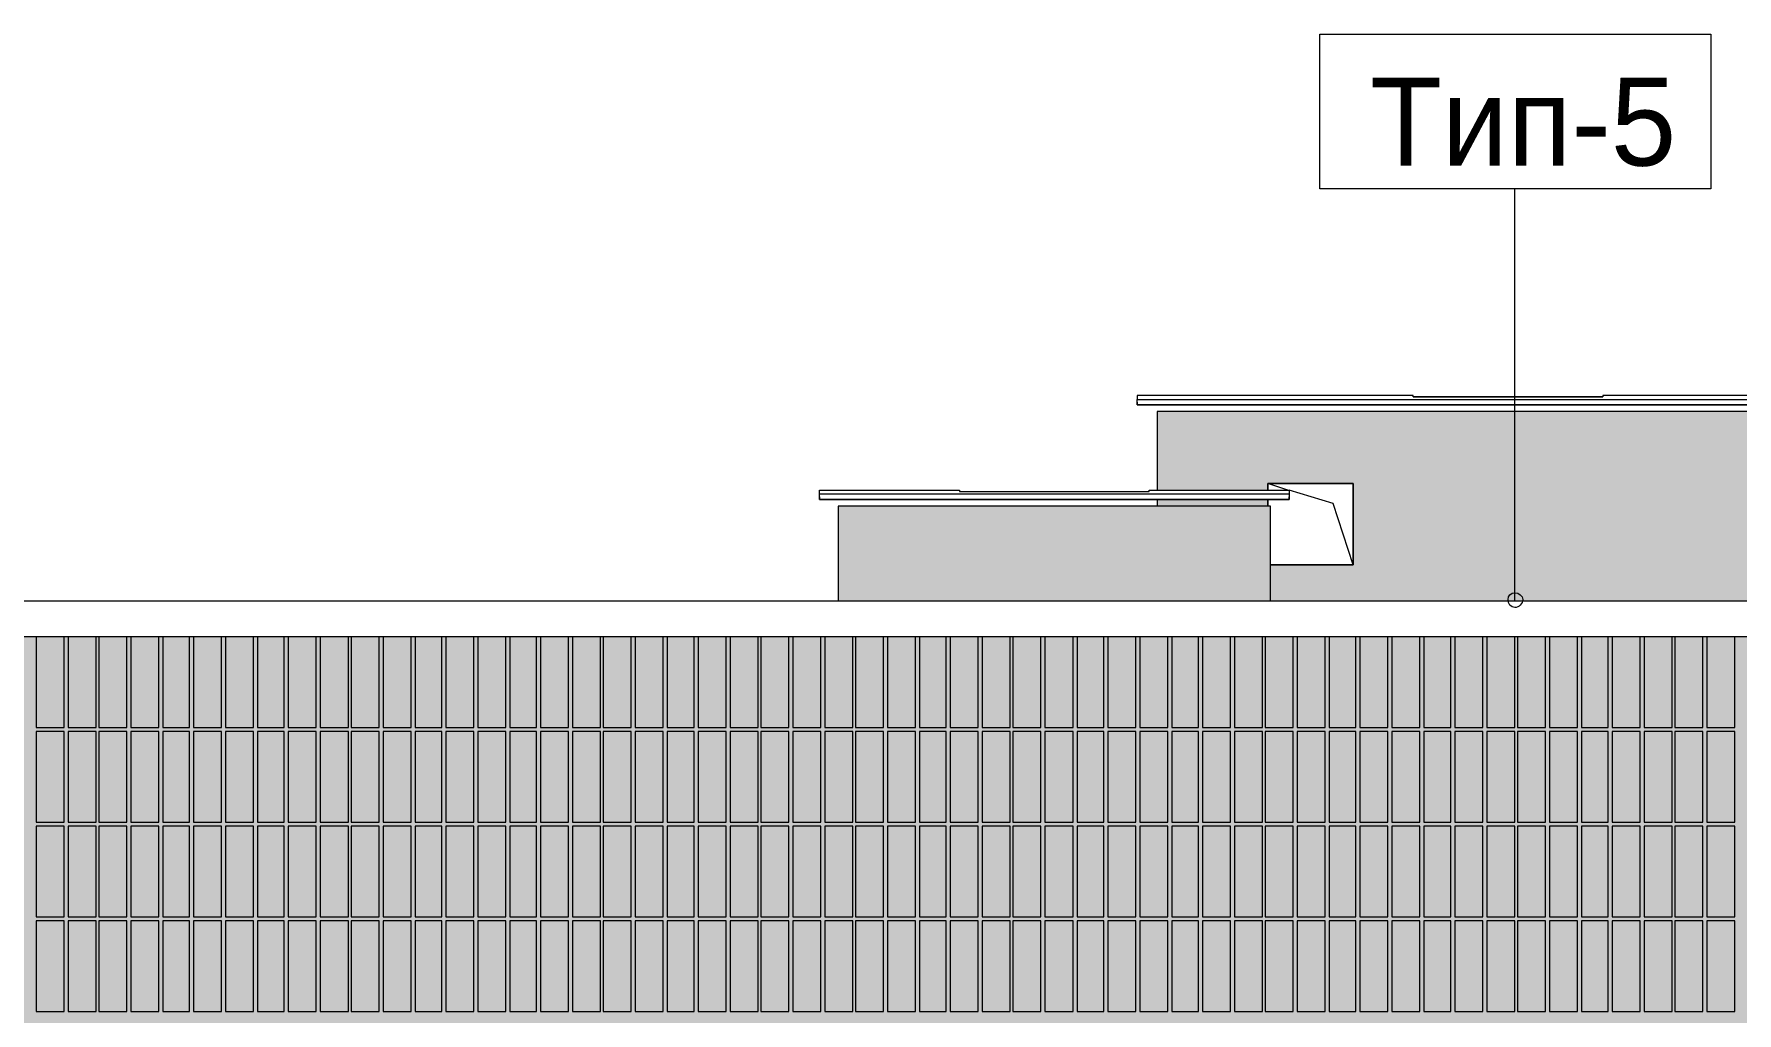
# Model space of a CAD drawing. Header units: millimetres. Extents: x -28928 to 100580, y -22867 to 36490.
# Drawn here: x 46924 to 52322, y 7835 to 10941 of the extents above; entities that cross this region are included whole.
import ezdxf

# ---------------------------------------------------------------- set-up
doc = ezdxf.new("R2010")
doc.units = ezdxf.units.MM
doc.layers.add('PDF _Геометрия', color=7, linetype='Continuous', true_color=0x8f8e8d)
doc.layers.add('PDF _Сплошная заливка', color=7, linetype='Continuous', true_color=0xffffff)
doc.layers.add('PDF _Текст', color=7, linetype='Continuous')

msp = doc.modelspace()

# ---------------------------------------------------------------- hatches: boundary and pattern name
at = {"layer": 'PDF _Сплошная заливка', "true_color": 0x383e42, "transparency": 33554559}
h = msp.add_hatch(color=250, dxfattribs=at)
h.paths.add_polyline_path([(50843.4, 9256.8), (50843.4, 9142.6), (53669.5, 9142.6), (53669.5, 9743.4), (50483.7, 9743.4), (50483.7, 9493.7), (50834.9, 9493.7), (50834.9, 9514.9), (51105.7, 9514.9), (51105.7, 9256.8)])
h.paths.add_polyline_path([(50834.9, 9464.1), (50483.7, 9464.1), (50483.7, 9443), (50834.9, 9443)])
at = {"layer": 'PDF _Сплошная заливка', "true_color": 0xffb53f, "transparency": 33554559}
h = msp.add_hatch(color=40, dxfattribs=at)
h.paths.add_polyline_path([(54591.8, 8685.7), (54591.8, 8224.5), (54845.7, 8224.5), (54845.7, 8685.7)])
h.paths.add_polyline_path([(54460.7, 3189.9), (54460.7, 2728.7), (54566.4, 2728.7), (54566.4, 3189.9)])
h.paths.add_polyline_path([(54875.3, 3689.1), (54875.3, 3228), (55243.4, 3228), (55243.4, 3689.1)])
h.paths.add_polyline_path([(54875.3, 3189.9), (54875.3, 2728.7), (55243.4, 2728.7), (55243.4, 3189.9)])
h.paths.add_polyline_path([(54460.7, 3689.1), (54460.7, 3228), (54566.4, 3228), (54566.4, 3689.1)])
h.paths.add_polyline_path([(43706.1, 2161.8), (43706.1, 2144.9), (44006.4, 2144.9), (44006.4, 2161.8)])
h.paths.add_polyline_path([(54875.3, 4188.4), (54875.3, 3727.2), (55243.4, 3727.2), (55243.4, 4188.4)])
h.paths.add_polyline_path([(43706.1, 2094.1), (43706.1, 2081.4), (44006.4, 2081.4), (44006.4, 2094.1)])
h.paths.add_polyline_path([(54460.7, 4188.4), (54460.7, 3727.2), (54566.4, 3727.2), (54566.4, 4188.4)])
h.paths.add_polyline_path([(43706.1, 2034.9), (43706.1, 2022.2), (44006.4, 2022.2), (44006.4, 2034.9)])
h.paths.add_polyline_path([(54591.8, 4687.6), (54591.8, 4226.4), (54845.7, 4226.4), (54845.7, 4687.6)])
h.paths.add_polyline_path([(43706.1, 1971.4), (43706.1, 1963), (44006.4, 1963), (44006.4, 1971.4)])
h.paths.add_polyline_path([(54591.8, 5186.8), (54591.8, 4725.7), (54845.7, 4725.7), (54845.7, 5186.8)])
h.paths.add_polyline_path([(43706.1, 1912.2), (43706.1, 1903.7), (44006.4, 1903.7), (44006.4, 1912.2)])
h.paths.add_polyline_path([(54875.3, 5686), (54875.3, 5224.9), (55243.4, 5224.9), (55243.4, 5686)])
h.paths.add_polyline_path([(43706.1, 1853), (43706.1, 1844.5), (44006.4, 1844.5), (44006.4, 1853)])
h.paths.add_polyline_path([(54460.7, 5686), (54460.7, 5224.9), (54566.4, 5224.9), (54566.4, 5686)])
h.paths.add_polyline_path([(43706.1, 1793.7), (43706.1, 1785.3), (44006.4, 1785.3), (44006.4, 1793.7)])
h.paths.add_polyline_path([(54875.3, 6185.3), (54875.3, 5728.4), (55243.4, 5728.4), (55243.4, 6185.3)])
h.paths.add_polyline_path([(43490.3, 1793.7), (43490.3, 1785.3), (43613, 1785.3), (43613, 1793.7)])
h.paths.add_polyline_path([(54460.7, 6185.3), (54460.7, 5728.4), (54566.4, 5728.4), (54566.4, 6185.3)])
h.paths.add_polyline_path([(43490.3, 1853), (43490.3, 1844.5), (43613, 1844.5), (43613, 1853)])
h.paths.add_polyline_path([(54591.8, 6684.5), (54591.8, 6227.6), (54845.7, 6227.6), (54845.7, 6684.5)])
h.paths.add_polyline_path([(43490.3, 1912.2), (43490.3, 1903.7), (43613, 1903.7), (43613, 1912.2)])
h.paths.add_polyline_path([(54591.8, 7183.7), (54591.8, 6726.8), (54845.7, 6726.8), (54845.7, 7183.7)])
h.paths.add_polyline_path([(43490.3, 1971.4), (43490.3, 1963), (43613, 1963), (43613, 1971.4)])
h.paths.add_polyline_path([(54875.3, 7687.2), (54875.3, 7226), (55243.4, 7226), (55243.4, 7687.2)])
h.paths.add_polyline_path([(43490.3, 2034.9), (43490.3, 2022.2), (43613, 2022.2), (43613, 2034.9)])
h.paths.add_polyline_path([(54460.7, 7687.2), (54460.7, 7226), (54566.4, 7226), (54566.4, 7687.2)])
h.paths.add_polyline_path([(43490.3, 2094.1), (43490.3, 2081.4), (43613, 2081.4), (43613, 2094.1)])
h.paths.add_polyline_path([(54875.3, 8186.4), (54875.3, 7725.3), (55243.4, 7725.3), (55243.4, 8186.4)])
h.paths.add_polyline_path([(43490.3, 2161.8), (43490.3, 2144.9), (43613, 2144.9), (43613, 2161.8)])
h.paths.add_polyline_path([(54460.7, 8186.4), (54460.7, 7725.3), (54566.4, 7725.3), (54566.4, 8186.4)])
h.paths.add_polyline_path([(54591.8, 3189.9), (54591.8, 2728.7), (54845.7, 2728.7), (54845.7, 3189.9)])
h.paths.add_polyline_path([(54875.3, 8685.7), (54875.3, 8224.5), (55243.4, 8224.5), (55243.4, 8685.7)])
h.paths.add_polyline_path([(54591.8, 3689.1), (54591.8, 3228), (54845.7, 3228), (54845.7, 3689.1)])
h.paths.add_polyline_path([(54460.7, 8685.7), (54460.7, 8224.5), (54566.4, 8224.5), (54566.4, 8685.7)])
h.paths.add_polyline_path([(54591.8, 4188.4), (54591.8, 3727.2), (54845.7, 3727.2), (54845.7, 4188.4)])
h.paths.add_polyline_path([(55763.7, 8664.5), (55319.5, 8664.5), (55319.5, 7831), (55763.7, 7831)])
h.paths.add_polyline_path([(54875.3, 4687.6), (54875.3, 4226.4), (55243.4, 4226.4), (55243.4, 4687.6)])
h.paths.add_polyline_path([(54845.7, 8723.7), (54845.7, 9028.4), (54591.8, 9028.4), (54591.8, 8723.7)])
h.paths.add_polyline_path([(54460.7, 4687.6), (54460.7, 4226.4), (54566.4, 4226.4), (54566.4, 4687.6)])
h.paths.add_polyline_path([(55319.5, 8728), (55763.7, 8728), (55763.7, 9028.4), (55319.5, 9028.4)])
h.paths.add_polyline_path([(54875.3, 5186.8), (54875.3, 4725.7), (55243.4, 4725.7), (55243.4, 5186.8)])
h.paths.add_polyline_path([(55763.7, 7767.6), (55319.5, 7767.6), (55319.5, 6929.9), (55763.7, 6929.9)])
h.paths.add_polyline_path([(54460.7, 5186.8), (54460.7, 4725.7), (54566.4, 4725.7), (54566.4, 5186.8)])
h.paths.add_polyline_path([(55763.7, 5965.3), (55319.5, 5965.3), (55319.5, 5131.8), (55763.7, 5131.8)])
h.paths.add_polyline_path([(54591.8, 5686), (54591.8, 5224.9), (54845.7, 5224.9), (54845.7, 5686)])
h.paths.add_polyline_path([(44344.9, 1671), (44344.9, 1573.7), (44890.7, 1573.7), (44890.7, 2733), (46265.7, 2733), (46265.7, 2766.8), (48152.6, 2766.8), (48152.6, 2733), (49887.2, 2733), (49887.2, 1573.7), (51287.6, 1573.7), (51287.6, 2733), (53085.7, 2733), (53085.7, 1573.7), (55260.3, 1573.7), (55260.3, 2686.4), (54448, 2686.4), (54448, 9028.4), (34432.2, 9028.4), (34432.2, 1573.7), (35295.3, 1573.7), (35295.3, 2733), (37093.4, 2733), (37093.4, 1573.7), (38493.7, 1573.7), (38493.7, 2733), (40291.8, 2733), (40291.8, 1573.7), (41637.2, 1573.7), (41637.2, 1869.9), (41692.2, 1869.9), (41692.2, 1891), (41578, 1891), (41578, 1908), (41692.2, 1908), (41692.2, 2733), (43490.3, 2733), (43490.3, 2284.5), (43503, 2288.7), (43511.4, 2293), (43524.1, 2297.2), (43541.1, 2305.7), (43553.7, 2309.9), (43570.7, 2318.4), (43583.4, 2322.6), (43600.3, 2331), (43613, 2335.3), (43629.9, 2343.7), (43642.6, 2348), (43659.5, 2356.4), (43672.2, 2360.7), (43680.7, 2364.9), (43693.4, 2369.1), (43710.3, 2377.6), (43723, 2381.8), (43739.9, 2390.3), (43752.6, 2394.5), (43769.5, 2403), (43782.2, 2407.2), (43799.1, 2415.7), (43811.8, 2419.9), (43828.7, 2428.4), (43841.4, 2432.6), (43849.9, 2436.8), (43871.1, 2436.8), (43888, 2428.4), (43900.7, 2424.1), (43917.6, 2415.7), (43930.3, 2411.4), (43947.2, 2403), (43959.9, 2398.7), (43976.8, 2390.3), (43989.5, 2386), (44006.4, 2377.6), (44019.1, 2373.4), (44036.1, 2364.9), (44048.7, 2360.7), (44065.7, 2352.2), (44078.4, 2348), (44095.3, 2339.5), (44108, 2335.3), (44133.4, 2322.6), (44146.1, 2318.4), (44163, 2309.9), (44175.7, 2305.7), (44192.6, 2297.2), (44205.3, 2293), (44222.2, 2284.5), (44234.9, 2280.3), (44251.8, 2271.8), (44264.5, 2267.6), (44281.4, 2259.1), (44294.1, 2254.9), (44311.1, 2246.4), (44323.7, 2242.2), (44340.7, 2233.7), (44353.4, 2229.5), (44378.7, 2216.8), (44378.7, 2161.8), (44099.5, 2161.8), (44099.5, 2144.9), (44294.1, 2144.9), (44340.7, 2098.4), (44099.5, 2094.1), (44099.5, 2081.4), (44298.4, 2081.4), (44340.7, 2039.1), (44099.5, 2034.9), (44099.5, 2022.2), (44294.1, 2022.2), (44340.7, 1975.7), (44099.5, 1971.4), (44099.5, 1963), (44294.1, 1963), (44340.7, 1916.4), (44099.5, 1912.2), (44099.5, 1903.7), (44294.1, 1903.7), (44340.7, 1857.2), (44099.5, 1853), (44099.5, 1844.5), (44294.1, 1844.5), (44340.7, 1798), (44099.5, 1793.7), (44099.5, 1785.3), (44289.9, 1785.3), (44298.4, 1781), (44340.7, 1738.7), (44336.4, 1734.5), (44404.1, 1726), (44404.1, 1671)])
h.paths.add_polyline_path([(54591.8, 6185.3), (54591.8, 5728.4), (54845.7, 5728.4), (54845.7, 6185.3)])
h.paths.add_polyline_path([(55763.7, 4167.2), (55319.5, 4167.2), (55319.5, 3333.7), (55763.7, 3333.7)])
h.paths.add_polyline_path([(54875.3, 6684.5), (54875.3, 6227.6), (55243.4, 6227.6), (55243.4, 6684.5)])
h.paths.add_polyline_path([(55763.7, 3270.3), (55319.5, 3270.3), (55319.5, 2432.6), (55763.7, 2432.6)])
h.paths.add_polyline_path([(54460.7, 6684.5), (54460.7, 6227.6), (54566.4, 6227.6), (54566.4, 6684.5)])
h.paths.add_polyline_path([(55763.7, 2369.1), (55319.5, 2369.1), (55319.5, 1573.7), (55763.7, 1573.7)])
h.paths.add_polyline_path([(54875.3, 7183.7), (54875.3, 6726.8), (55243.4, 6726.8), (55243.4, 7183.7)])
h.paths.add_polyline_path([(55763.7, 5068.4), (55319.5, 5068.4), (55319.5, 4230.7), (55763.7, 4230.7)])
h.paths.add_polyline_path([(54460.7, 7183.7), (54460.7, 6726.8), (54566.4, 6726.8), (54566.4, 7183.7)])
h.paths.add_polyline_path([(55763.7, 6866.4), (55319.5, 6866.4), (55319.5, 6028.7), (55763.7, 6028.7)])
h.paths.add_polyline_path([(54591.8, 7687.2), (54591.8, 7226), (54845.7, 7226), (54845.7, 7687.2)])
h.paths.add_polyline_path([(55243.4, 8723.7), (55243.4, 9028.4), (54875.3, 9028.4), (54875.3, 8723.7)])
h.paths.add_polyline_path([(54591.8, 8186.4), (54591.8, 7725.3), (54845.7, 7725.3), (54845.7, 8186.4)])
h.paths.add_polyline_path([(54566.4, 8723.7), (54566.4, 9028.4), (54460.7, 9028.4), (54460.7, 8723.7)])

# ---------------------------------------------------------------- linework, layer by layer
at = {"layer": 'PDF _Геометрия', "color": 7, "lineweight": 9}
for points in [[(50999.9, 10940.7), (52239.5, 10940.7), (52239.5, 10449.9), (50999.9, 10449.9)], [(50834.9, 9514.9), (50834.9, 9493.7), (50834.9, 9514.9), (51105.7, 9514.9), (51105.7, 9256.8), (50843.4, 9256.8), (51105.7, 9256.8), (51105.7, 9514.9)], [(49413.4, 9481), (49413.4, 9493.7), (49857.6, 9493.7), (49857.6, 9489.5), (50458.4, 9489.5), (50458.4, 9493.7), (50902.6, 9493.7), (50902.6, 9481)], [(50834.9, 9443), (50834.9, 9464.1)]]:
    msp.add_lwpolyline(points, close=True, dxfattribs=at)
for points in [[(51617.6, 9142.6), (51617.6, 10449.9)], [(53728.7, 9781.4), (53728.7, 9764.5), (50420.3, 9764.5), (50420.3, 9781.4), (53728.7, 9781.4), (53728.7, 9794.1), (53246.4, 9794.1), (53246.4, 9789.9), (52645.7, 9789.9), (52645.7, 9794.1), (51896.8, 9794.1), (51896.8, 9789.9), (51296.1, 9789.9), (51296.1, 9794.1), (50420.3, 9794.1), (50420.3, 9781.4)], [(50420.3, 9773), (50420.3, 9764.5), (53728.7, 9764.5), (53728.7, 9773)], [(51296.1, 9789.9), (51896.8, 9789.9)], [(53669.5, 9142.6), (53669.5, 9743.4), (50483.7, 9743.4), (50483.7, 9493.7)], [(50898.4, 9493.7), (50834.9, 9514.9)], [(50902.6, 9481), (50902.6, 9464.1), (49413.4, 9464.1), (49413.4, 9481)], [(49413.4, 9472.6), (49413.4, 9464.1), (50902.6, 9464.1), (50902.6, 9472.6)], [(49857.6, 9489.5), (50458.4, 9489.5)], [(50483.7, 9464.1), (50483.7, 9443)], [(51105.7, 9256.8), (51042.2, 9451.4), (50902.6, 9493.7)], [(50843.4, 9142.6), (50843.4, 9443), (49472.6, 9443), (49472.6, 9142.6)], [(54448, 9028.4), (29681.1, 9028.4), (29681.1, 9142.6), (54448, 9142.6)]]:
    msp.add_lwpolyline(points, dxfattribs=at)
at = {"layer": 'PDF _Геометрия', "color": 253, "lineweight": 9, "true_color": 0xaea391}
for points in [[(46929.9, 9028.4), (46929.9, 8740.7), (47018.7, 8740.7), (47018.7, 9028.4)], [(47031.4, 9028.4), (47031.4, 8740.7), (47120.3, 8740.7), (47120.3, 9028.4)], [(47128.7, 9028.4), (47128.7, 8740.7), (47217.6, 8740.7), (47217.6, 9028.4)], [(47230.3, 9028.4), (47230.3, 8740.7), (47319.1, 8740.7), (47319.1, 9028.4)], [(47331.8, 9028.4), (47331.8, 8740.7), (47416.4, 8740.7), (47416.4, 9028.4)], [(47429.1, 9028.4), (47429.1, 8740.7), (47518, 8740.7), (47518, 9028.4)], [(47530.7, 9028.4), (47530.7, 8740.7), (47619.5, 8740.7), (47619.5, 9028.4)], [(47632.2, 9028.4), (47632.2, 8740.7), (47716.8, 8740.7), (47716.8, 9028.4)], [(47729.5, 9028.4), (47729.5, 8740.7), (47818.4, 8740.7), (47818.4, 9028.4)], [(47831.1, 9028.4), (47831.1, 8740.7), (47919.9, 8740.7), (47919.9, 9028.4)], [(47928.4, 9028.4), (47928.4, 8740.7), (48017.2, 8740.7), (48017.2, 9028.4)], [(48029.9, 9028.4), (48029.9, 8740.7), (48118.7, 8740.7), (48118.7, 9028.4)], [(48131.4, 9028.4), (48131.4, 8740.7), (48216.1, 8740.7), (48216.1, 9028.4)], [(48228.7, 9028.4), (48228.7, 8740.7), (48317.6, 8740.7), (48317.6, 9028.4)], [(48330.3, 9028.4), (48330.3, 8740.7), (48419.1, 8740.7), (48419.1, 9028.4)], [(48431.8, 9028.4), (48431.8, 8740.7), (48516.4, 8740.7), (48516.4, 9028.4)], [(48529.1, 9028.4), (48529.1, 8740.7), (48618, 8740.7), (48618, 9028.4)], [(48630.7, 9028.4), (48630.7, 8740.7), (48719.5, 8740.7), (48719.5, 9028.4)], [(48728, 9028.4), (48728, 8740.7), (48816.8, 8740.7), (48816.8, 9028.4)], [(48829.5, 9028.4), (48829.5, 8740.7), (48918.4, 8740.7), (48918.4, 9028.4)], [(48931.1, 9028.4), (48931.1, 8740.7), (49015.7, 8740.7), (49015.7, 9028.4)], [(49028.4, 9028.4), (49028.4, 8740.7), (49117.2, 8740.7), (49117.2, 9028.4)], [(49129.9, 9028.4), (49129.9, 8740.7), (49218.7, 8740.7), (49218.7, 9028.4)], [(49227.2, 9028.4), (49227.2, 8740.7), (49316.1, 8740.7), (49316.1, 9028.4)], [(49328.7, 9028.4), (49328.7, 8740.7), (49417.6, 8740.7), (49417.6, 9028.4)], [(49430.3, 9028.4), (49430.3, 8740.7), (49519.1, 8740.7), (49519.1, 9028.4)], [(49527.6, 9028.4), (49527.6, 8740.7), (49616.4, 8740.7), (49616.4, 9028.4)], [(49629.1, 9028.4), (49629.1, 8740.7), (49718, 8740.7), (49718, 9028.4)], [(49730.7, 9028.4), (49730.7, 8740.7), (49815.3, 8740.7), (49815.3, 9028.4)], [(49828, 9028.4), (49828, 8740.7), (49916.8, 8740.7), (49916.8, 9028.4)], [(49929.5, 9028.4), (49929.5, 8740.7), (50018.4, 8740.7), (50018.4, 9028.4)], [(50026.8, 9028.4), (50026.8, 8740.7), (50115.7, 8740.7), (50115.7, 9028.4)], [(50128.4, 9028.4), (50128.4, 8740.7), (50217.2, 8740.7), (50217.2, 9028.4)], [(50229.9, 9028.4), (50229.9, 8740.7), (50314.5, 8740.7), (50314.5, 9028.4)], [(50327.2, 9028.4), (50327.2, 8740.7), (50416.1, 8740.7), (50416.1, 9028.4)], [(50428.7, 9028.4), (50428.7, 8740.7), (50517.6, 8740.7), (50517.6, 9028.4)], [(50530.3, 9028.4), (50530.3, 8740.7), (50614.9, 8740.7), (50614.9, 9028.4)], [(50627.6, 9028.4), (50627.6, 8740.7), (50716.4, 8740.7), (50716.4, 9028.4)], [(50729.1, 9028.4), (50729.1, 8740.7), (50818, 8740.7), (50818, 9028.4)], [(50826.4, 9028.4), (50826.4, 8740.7), (50915.3, 8740.7), (50915.3, 9028.4)], [(50928, 9028.4), (50928, 8740.7), (51016.8, 8740.7), (51016.8, 9028.4)], [(51029.5, 9028.4), (51029.5, 8740.7), (51114.1, 8740.7), (51114.1, 9028.4)], [(51126.8, 9028.4), (51126.8, 8740.7), (51215.7, 8740.7), (51215.7, 9028.4)], [(51228.4, 9028.4), (51228.4, 8740.7), (51317.2, 8740.7), (51317.2, 9028.4)], [(51329.9, 9028.4), (51329.9, 8740.7), (51414.5, 8740.7), (51414.5, 9028.4)], [(51427.2, 9028.4), (51427.2, 8740.7), (51516.1, 8740.7), (51516.1, 9028.4)], [(51528.7, 9028.4), (51528.7, 8740.7), (51617.6, 8740.7), (51617.6, 9028.4)], [(51626.1, 9028.4), (51626.1, 8740.7), (51714.9, 8740.7), (51714.9, 9028.4)], [(51727.6, 9028.4), (51727.6, 8740.7), (51816.4, 8740.7), (51816.4, 9028.4)], [(51829.1, 9028.4), (51829.1, 8740.7), (51913.7, 8740.7), (51913.7, 9028.4)], [(51926.4, 9028.4), (51926.4, 8740.7), (52015.3, 8740.7), (52015.3, 9028.4)], [(52028, 9028.4), (52028, 8740.7), (52116.8, 8740.7), (52116.8, 9028.4)], [(52125.3, 9028.4), (52125.3, 8740.7), (52214.1, 8740.7), (52214.1, 9028.4)], [(52226.8, 9028.4), (52226.8, 8740.7), (52315.7, 8740.7), (52315.7, 9028.4)], [(46929.9, 8728), (46929.9, 8440.3), (47018.7, 8440.3), (47018.7, 8728)], [(47031.4, 8728), (47031.4, 8440.3), (47120.3, 8440.3), (47120.3, 8728)], [(47128.7, 8728), (47128.7, 8440.3), (47217.6, 8440.3), (47217.6, 8728)], [(47230.3, 8728), (47230.3, 8440.3), (47319.1, 8440.3), (47319.1, 8728)], [(47331.8, 8728), (47331.8, 8440.3), (47416.4, 8440.3), (47416.4, 8728)], [(47429.1, 8728), (47429.1, 8440.3), (47518, 8440.3), (47518, 8728)], [(47530.7, 8728), (47530.7, 8440.3), (47619.5, 8440.3), (47619.5, 8728)], [(47632.2, 8728), (47632.2, 8440.3), (47716.8, 8440.3), (47716.8, 8728)], [(47729.5, 8728), (47729.5, 8440.3), (47818.4, 8440.3), (47818.4, 8728)], [(47831.1, 8728), (47831.1, 8440.3), (47919.9, 8440.3), (47919.9, 8728)], [(47928.4, 8728), (47928.4, 8440.3), (48017.2, 8440.3), (48017.2, 8728)], [(48029.9, 8728), (48029.9, 8440.3), (48118.7, 8440.3), (48118.7, 8728)], [(48131.4, 8728), (48131.4, 8440.3), (48216.1, 8440.3), (48216.1, 8728)], [(48228.7, 8728), (48228.7, 8440.3), (48317.6, 8440.3), (48317.6, 8728)], [(48330.3, 8728), (48330.3, 8440.3), (48419.1, 8440.3), (48419.1, 8728)], [(48431.8, 8728), (48431.8, 8440.3), (48516.4, 8440.3), (48516.4, 8728)], [(48529.1, 8728), (48529.1, 8440.3), (48618, 8440.3), (48618, 8728)], [(48630.7, 8728), (48630.7, 8440.3), (48719.5, 8440.3), (48719.5, 8728)], [(48728, 8728), (48728, 8440.3), (48816.8, 8440.3), (48816.8, 8728)], [(48829.5, 8728), (48829.5, 8440.3), (48918.4, 8440.3), (48918.4, 8728)], [(48931.1, 8728), (48931.1, 8440.3), (49015.7, 8440.3), (49015.7, 8728)], [(49028.4, 8728), (49028.4, 8440.3), (49117.2, 8440.3), (49117.2, 8728)], [(49129.9, 8728), (49129.9, 8440.3), (49218.7, 8440.3), (49218.7, 8728)], [(49227.2, 8728), (49227.2, 8440.3), (49316.1, 8440.3), (49316.1, 8728)], [(49328.7, 8728), (49328.7, 8440.3), (49417.6, 8440.3), (49417.6, 8728)], [(49430.3, 8728), (49430.3, 8440.3), (49519.1, 8440.3), (49519.1, 8728)], [(49527.6, 8728), (49527.6, 8440.3), (49616.4, 8440.3), (49616.4, 8728)], [(49629.1, 8728), (49629.1, 8440.3), (49718, 8440.3), (49718, 8728)], [(49730.7, 8728), (49730.7, 8440.3), (49815.3, 8440.3), (49815.3, 8728)], [(49828, 8728), (49828, 8440.3), (49916.8, 8440.3), (49916.8, 8728)], [(49929.5, 8728), (49929.5, 8440.3), (50018.4, 8440.3), (50018.4, 8728)], [(50026.8, 8728), (50026.8, 8440.3), (50115.7, 8440.3), (50115.7, 8728)], [(50128.4, 8728), (50128.4, 8440.3), (50217.2, 8440.3), (50217.2, 8728)], [(50229.9, 8728), (50229.9, 8440.3), (50314.5, 8440.3), (50314.5, 8728)], [(50327.2, 8728), (50327.2, 8440.3), (50416.1, 8440.3), (50416.1, 8728)], [(50428.7, 8728), (50428.7, 8440.3), (50517.6, 8440.3), (50517.6, 8728)], [(50530.3, 8728), (50530.3, 8440.3), (50614.9, 8440.3), (50614.9, 8728)], [(50627.6, 8728), (50627.6, 8440.3), (50716.4, 8440.3), (50716.4, 8728)], [(50729.1, 8728), (50729.1, 8440.3), (50818, 8440.3), (50818, 8728)], [(50826.4, 8728), (50826.4, 8440.3), (50915.3, 8440.3), (50915.3, 8728)], [(50928, 8728), (50928, 8440.3), (51016.8, 8440.3), (51016.8, 8728)], [(51029.5, 8728), (51029.5, 8440.3), (51114.1, 8440.3), (51114.1, 8728)], [(51126.8, 8728), (51126.8, 8440.3), (51215.7, 8440.3), (51215.7, 8728)], [(51228.4, 8728), (51228.4, 8440.3), (51317.2, 8440.3), (51317.2, 8728)], [(51329.9, 8728), (51329.9, 8440.3), (51414.5, 8440.3), (51414.5, 8728)], [(51427.2, 8728), (51427.2, 8440.3), (51516.1, 8440.3), (51516.1, 8728)], [(51528.7, 8728), (51528.7, 8440.3), (51617.6, 8440.3), (51617.6, 8728)], [(51626.1, 8728), (51626.1, 8440.3), (51714.9, 8440.3), (51714.9, 8728)], [(51727.6, 8728), (51727.6, 8440.3), (51816.4, 8440.3), (51816.4, 8728)], [(51829.1, 8728), (51829.1, 8440.3), (51913.7, 8440.3), (51913.7, 8728)], [(51926.4, 8728), (51926.4, 8440.3), (52015.3, 8440.3), (52015.3, 8728)], [(52028, 8728), (52028, 8440.3), (52116.8, 8440.3), (52116.8, 8728)], [(52125.3, 8728), (52125.3, 8440.3), (52214.1, 8440.3), (52214.1, 8728)], [(52226.8, 8728), (52226.8, 8440.3), (52315.7, 8440.3), (52315.7, 8728)], [(46929.9, 8427.6), (46929.9, 8139.9), (47018.7, 8139.9), (47018.7, 8427.6)], [(47031.4, 8427.6), (47031.4, 8139.9), (47120.3, 8139.9), (47120.3, 8427.6)], [(47128.7, 8427.6), (47128.7, 8139.9), (47217.6, 8139.9), (47217.6, 8427.6)], [(47230.3, 8427.6), (47230.3, 8139.9), (47319.1, 8139.9), (47319.1, 8427.6)], [(47331.8, 8427.6), (47331.8, 8139.9), (47416.4, 8139.9), (47416.4, 8427.6)], [(47429.1, 8427.6), (47429.1, 8139.9), (47518, 8139.9), (47518, 8427.6)], [(47530.7, 8427.6), (47530.7, 8139.9), (47619.5, 8139.9), (47619.5, 8427.6)], [(47632.2, 8427.6), (47632.2, 8139.9), (47716.8, 8139.9), (47716.8, 8427.6)], [(47729.5, 8427.6), (47729.5, 8139.9), (47818.4, 8139.9), (47818.4, 8427.6)], [(47831.1, 8427.6), (47831.1, 8139.9), (47919.9, 8139.9), (47919.9, 8427.6)], [(47928.4, 8427.6), (47928.4, 8139.9), (48017.2, 8139.9), (48017.2, 8427.6)], [(48029.9, 8427.6), (48029.9, 8139.9), (48118.7, 8139.9), (48118.7, 8427.6)], [(48131.4, 8427.6), (48131.4, 8139.9), (48216.1, 8139.9), (48216.1, 8427.6)], [(48228.7, 8427.6), (48228.7, 8139.9), (48317.6, 8139.9), (48317.6, 8427.6)], [(48330.3, 8427.6), (48330.3, 8139.9), (48419.1, 8139.9), (48419.1, 8427.6)], [(48431.8, 8427.6), (48431.8, 8139.9), (48516.4, 8139.9), (48516.4, 8427.6)], [(48529.1, 8427.6), (48529.1, 8139.9), (48618, 8139.9), (48618, 8427.6)], [(48630.7, 8427.6), (48630.7, 8139.9), (48719.5, 8139.9), (48719.5, 8427.6)], [(48728, 8427.6), (48728, 8139.9), (48816.8, 8139.9), (48816.8, 8427.6)], [(48829.5, 8427.6), (48829.5, 8139.9), (48918.4, 8139.9), (48918.4, 8427.6)], [(48931.1, 8427.6), (48931.1, 8139.9), (49015.7, 8139.9), (49015.7, 8427.6)], [(49028.4, 8427.6), (49028.4, 8139.9), (49117.2, 8139.9), (49117.2, 8427.6)], [(49129.9, 8427.6), (49129.9, 8139.9), (49218.7, 8139.9), (49218.7, 8427.6)], [(49227.2, 8427.6), (49227.2, 8139.9), (49316.1, 8139.9), (49316.1, 8427.6)], [(49328.7, 8427.6), (49328.7, 8139.9), (49417.6, 8139.9), (49417.6, 8427.6)], [(49430.3, 8427.6), (49430.3, 8139.9), (49519.1, 8139.9), (49519.1, 8427.6)], [(49527.6, 8427.6), (49527.6, 8139.9), (49616.4, 8139.9), (49616.4, 8427.6)], [(49629.1, 8427.6), (49629.1, 8139.9), (49718, 8139.9), (49718, 8427.6)], [(49730.7, 8427.6), (49730.7, 8139.9), (49815.3, 8139.9), (49815.3, 8427.6)], [(49828, 8427.6), (49828, 8139.9), (49916.8, 8139.9), (49916.8, 8427.6)], [(49929.5, 8427.6), (49929.5, 8139.9), (50018.4, 8139.9), (50018.4, 8427.6)], [(50026.8, 8427.6), (50026.8, 8139.9), (50115.7, 8139.9), (50115.7, 8427.6)], [(50128.4, 8427.6), (50128.4, 8139.9), (50217.2, 8139.9), (50217.2, 8427.6)], [(50229.9, 8427.6), (50229.9, 8139.9), (50314.5, 8139.9), (50314.5, 8427.6)], [(50327.2, 8427.6), (50327.2, 8139.9), (50416.1, 8139.9), (50416.1, 8427.6)], [(50428.7, 8427.6), (50428.7, 8139.9), (50517.6, 8139.9), (50517.6, 8427.6)], [(50530.3, 8427.6), (50530.3, 8139.9), (50614.9, 8139.9), (50614.9, 8427.6)], [(50627.6, 8427.6), (50627.6, 8139.9), (50716.4, 8139.9), (50716.4, 8427.6)], [(50729.1, 8427.6), (50729.1, 8139.9), (50818, 8139.9), (50818, 8427.6)], [(50826.4, 8427.6), (50826.4, 8139.9), (50915.3, 8139.9), (50915.3, 8427.6)], [(50928, 8427.6), (50928, 8139.9), (51016.8, 8139.9), (51016.8, 8427.6)], [(51029.5, 8427.6), (51029.5, 8139.9), (51114.1, 8139.9), (51114.1, 8427.6)], [(51126.8, 8427.6), (51126.8, 8139.9), (51215.7, 8139.9), (51215.7, 8427.6)], [(51228.4, 8427.6), (51228.4, 8139.9), (51317.2, 8139.9), (51317.2, 8427.6)], [(51329.9, 8427.6), (51329.9, 8139.9), (51414.5, 8139.9), (51414.5, 8427.6)], [(51427.2, 8427.6), (51427.2, 8139.9), (51516.1, 8139.9), (51516.1, 8427.6)], [(51528.7, 8427.6), (51528.7, 8139.9), (51617.6, 8139.9), (51617.6, 8427.6)], [(51626.1, 8427.6), (51626.1, 8139.9), (51714.9, 8139.9), (51714.9, 8427.6)], [(51727.6, 8427.6), (51727.6, 8139.9), (51816.4, 8139.9), (51816.4, 8427.6)], [(51829.1, 8427.6), (51829.1, 8139.9), (51913.7, 8139.9), (51913.7, 8427.6)], [(51926.4, 8427.6), (51926.4, 8139.9), (52015.3, 8139.9), (52015.3, 8427.6)], [(52028, 8427.6), (52028, 8139.9), (52116.8, 8139.9), (52116.8, 8427.6)], [(52125.3, 8427.6), (52125.3, 8139.9), (52214.1, 8139.9), (52214.1, 8427.6)], [(52226.8, 8427.6), (52226.8, 8139.9), (52315.7, 8139.9), (52315.7, 8427.6)], [(46929.9, 8127.2), (46929.9, 7839.5), (47018.7, 7839.5), (47018.7, 8127.2)], [(47031.4, 8127.2), (47031.4, 7839.5), (47120.3, 7839.5), (47120.3, 8127.2)], [(47128.7, 8127.2), (47128.7, 7839.5), (47217.6, 7839.5), (47217.6, 8127.2)], [(47230.3, 8127.2), (47230.3, 7839.5), (47319.1, 7839.5), (47319.1, 8127.2)], [(47331.8, 8127.2), (47331.8, 7839.5), (47416.4, 7839.5), (47416.4, 8127.2)], [(47429.1, 8127.2), (47429.1, 7839.5), (47518, 7839.5), (47518, 8127.2)], [(47530.7, 8127.2), (47530.7, 7839.5), (47619.5, 7839.5), (47619.5, 8127.2)], [(47632.2, 8127.2), (47632.2, 7839.5), (47716.8, 7839.5), (47716.8, 8127.2)], [(47729.5, 8127.2), (47729.5, 7839.5), (47818.4, 7839.5), (47818.4, 8127.2)], [(47831.1, 8127.2), (47831.1, 7839.5), (47919.9, 7839.5), (47919.9, 8127.2)], [(47928.4, 8127.2), (47928.4, 7839.5), (48017.2, 7839.5), (48017.2, 8127.2)], [(48029.9, 8127.2), (48029.9, 7839.5), (48118.7, 7839.5), (48118.7, 8127.2)], [(48131.4, 8127.2), (48131.4, 7839.5), (48216.1, 7839.5), (48216.1, 8127.2)], [(48228.7, 8127.2), (48228.7, 7839.5), (48317.6, 7839.5), (48317.6, 8127.2)], [(48330.3, 8127.2), (48330.3, 7839.5), (48419.1, 7839.5), (48419.1, 8127.2)], [(48431.8, 8127.2), (48431.8, 7839.5), (48516.4, 7839.5), (48516.4, 8127.2)], [(48529.1, 8127.2), (48529.1, 7839.5), (48618, 7839.5), (48618, 8127.2)], [(48630.7, 8127.2), (48630.7, 7839.5), (48719.5, 7839.5), (48719.5, 8127.2)], [(48728, 8127.2), (48728, 7839.5), (48816.8, 7839.5), (48816.8, 8127.2)], [(48829.5, 8127.2), (48829.5, 7839.5), (48918.4, 7839.5), (48918.4, 8127.2)], [(48931.1, 8127.2), (48931.1, 7839.5), (49015.7, 7839.5), (49015.7, 8127.2)], [(49028.4, 8127.2), (49028.4, 7839.5), (49117.2, 7839.5), (49117.2, 8127.2)], [(49129.9, 8127.2), (49129.9, 7839.5), (49218.7, 7839.5), (49218.7, 8127.2)], [(49227.2, 8127.2), (49227.2, 7839.5), (49316.1, 7839.5), (49316.1, 8127.2)], [(49328.7, 8127.2), (49328.7, 7839.5), (49417.6, 7839.5), (49417.6, 8127.2)], [(49430.3, 8127.2), (49430.3, 7839.5), (49519.1, 7839.5), (49519.1, 8127.2)], [(49527.6, 8127.2), (49527.6, 7839.5), (49616.4, 7839.5), (49616.4, 8127.2)], [(49629.1, 8127.2), (49629.1, 7839.5), (49718, 7839.5), (49718, 8127.2)], [(49730.7, 8127.2), (49730.7, 7839.5), (49815.3, 7839.5), (49815.3, 8127.2)], [(49828, 8127.2), (49828, 7839.5), (49916.8, 7839.5), (49916.8, 8127.2)], [(49929.5, 8127.2), (49929.5, 7839.5), (50018.4, 7839.5), (50018.4, 8127.2)], [(50026.8, 8127.2), (50026.8, 7839.5), (50115.7, 7839.5), (50115.7, 8127.2)], [(50128.4, 8127.2), (50128.4, 7839.5), (50217.2, 7839.5), (50217.2, 8127.2)], [(50229.9, 8127.2), (50229.9, 7839.5), (50314.5, 7839.5), (50314.5, 8127.2)], [(50327.2, 8127.2), (50327.2, 7839.5), (50416.1, 7839.5), (50416.1, 8127.2)], [(50428.7, 8127.2), (50428.7, 7839.5), (50517.6, 7839.5), (50517.6, 8127.2)], [(50530.3, 8127.2), (50530.3, 7839.5), (50614.9, 7839.5), (50614.9, 8127.2)], [(50627.6, 8127.2), (50627.6, 7839.5), (50716.4, 7839.5), (50716.4, 8127.2)], [(50729.1, 8127.2), (50729.1, 7839.5), (50818, 7839.5), (50818, 8127.2)], [(50826.4, 8127.2), (50826.4, 7839.5), (50915.3, 7839.5), (50915.3, 8127.2)], [(50928, 8127.2), (50928, 7839.5), (51016.8, 7839.5), (51016.8, 8127.2)], [(51029.5, 8127.2), (51029.5, 7839.5), (51114.1, 7839.5), (51114.1, 8127.2)], [(51126.8, 8127.2), (51126.8, 7839.5), (51215.7, 7839.5), (51215.7, 8127.2)], [(51228.4, 8127.2), (51228.4, 7839.5), (51317.2, 7839.5), (51317.2, 8127.2)], [(51329.9, 8127.2), (51329.9, 7839.5), (51414.5, 7839.5), (51414.5, 8127.2)], [(51427.2, 8127.2), (51427.2, 7839.5), (51516.1, 7839.5), (51516.1, 8127.2)], [(51528.7, 8127.2), (51528.7, 7839.5), (51617.6, 7839.5), (51617.6, 8127.2)], [(51626.1, 8127.2), (51626.1, 7839.5), (51714.9, 7839.5), (51714.9, 8127.2)], [(51727.6, 8127.2), (51727.6, 7839.5), (51816.4, 7839.5), (51816.4, 8127.2)], [(51829.1, 8127.2), (51829.1, 7839.5), (51913.7, 7839.5), (51913.7, 8127.2)], [(51926.4, 8127.2), (51926.4, 7839.5), (52015.3, 7839.5), (52015.3, 8127.2)], [(52028, 8127.2), (52028, 7839.5), (52116.8, 7839.5), (52116.8, 8127.2)], [(52125.3, 8127.2), (52125.3, 7839.5), (52214.1, 7839.5), (52214.1, 8127.2)], [(52226.8, 8127.2), (52226.8, 7839.5), (52315.7, 7839.5), (52315.7, 8127.2)]]:
    msp.add_lwpolyline(points, close=True, dxfattribs=at)
at = {"layer": 'PDF _Геометрия', "color": 7, "lineweight": 9}
for points in [[(51596.4, 9146.8), (51596.4, 9159.5), (51604.9, 9168), (51617.6, 9168)], [(51596.4, 9146.8), (51596.4, 9159.5), (51604.9, 9168), (51617.6, 9168)], [(51617.6, 9121.4), (51604.9, 9121.4), (51596.4, 9134.1), (51596.4, 9146.8)], [(51617.6, 9121.4), (51604.9, 9121.4), (51596.4, 9134.1), (51596.4, 9146.8)], [(51617.6, 9168), (51630.3, 9168), (51643, 9159.5), (51643, 9146.8)], [(51617.6, 9168), (51630.3, 9168), (51643, 9159.5), (51643, 9146.8)], [(51643, 9146.8), (51643, 9134.1), (51630.3, 9121.4), (51617.6, 9121.4)], [(51643, 9146.8), (51643, 9134.1), (51630.3, 9121.4), (51617.6, 9121.4)]]:
    msp.add_open_spline(points, degree=3, dxfattribs=at)
at = {"layer": 'PDF _Сплошная заливка', "color": 250, "lineweight": 9, "true_color": 0x383e42, "transparency": 33554559}
msp.add_solid([(49472.6, 9443), (49472.6, 9142.6), (50843.3, 9443), (50843.3, 9142.6)], dxfattribs=at)

# ---------------------------------------------------------------- texts
at = {"layer": 'PDF _Текст', "insert": (51158.9, 10660.9), "char_height": 279.17, "attachment_point": 4, "style": ''}
msp.add_mtext('Тип-5', dxfattribs=at)

doc.saveas('drawing.dxf')
